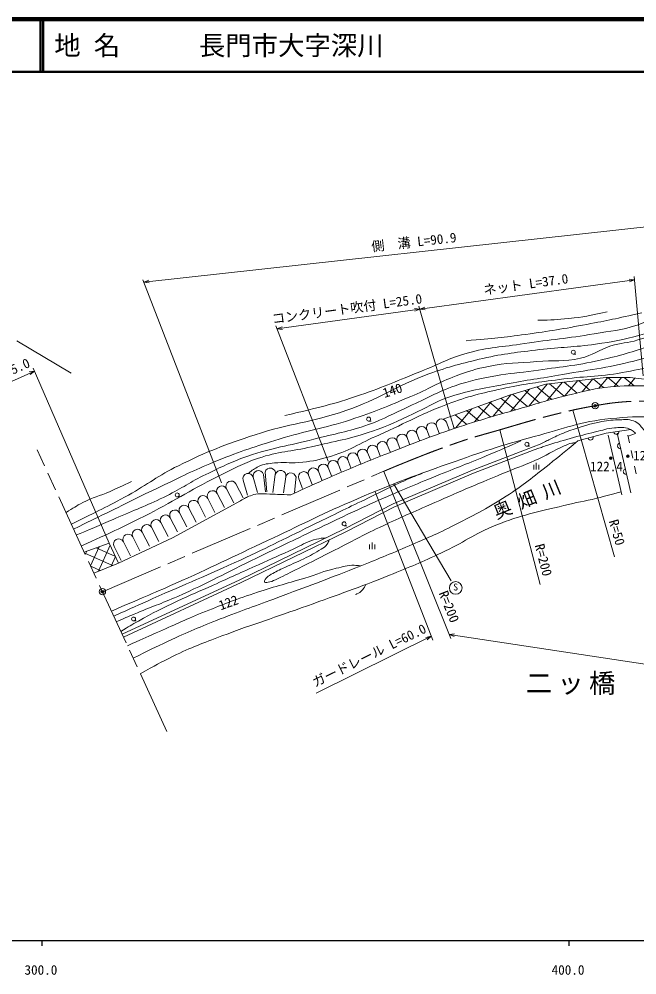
# Model space of a CAD drawing. Units: millimetres, scale not verified. Extents: x 40000 to 680000, y 20000 to 380000.
# Drawn here: x 363711 to 480904, y 198499 to 380000 of the extents above; entities that cross this region are included whole.
import ezdxf
from ezdxf.enums import TextEntityAlignment as Align

# ---------------------------------------------------------------- set-up
doc = ezdxf.new("R2010")
doc.units = ezdxf.units.MM
doc.header["$LTSCALE"] = 1000
doc.header["$PDMODE"] = 32
doc.header["$PDSIZE"] = 500
doc.linetypes.add('CHAIN', pattern=[18.5, 12, -1.5, 3.5, -1.5])
for name, color, linetype, lineweight in [('M-BGD', 7, 'Continuous', 13), ('M-BGD-HTXT', 7, 'Continuous', 13), ('M-BMK', 2, 'CHAIN', 13), ('M-BMK-SRVR', 3, 'Continuous', 13), ('M-STR-HTXT', 7, 'Continuous', 13), ('M-TTL', 2, 'Continuous', 140), ('M-TTL-BAND', 7, 'Continuous', 25), ('M-TTL-LINE', 7, 'Continuous', 50), ('M-TTL-TXT', 7, 'Continuous', 13)]:
    doc.layers.add(name, color=color, linetype=linetype, lineweight=lineweight)
doc.layers.add('M-OTRS', color=6, linetype='Continuous')
doc.styles.add('ＭＳ ゴシック', font='')
doc.styles.get('ＭＳ ゴシック').set_extended_font_data('MS Gothic')

msp = doc.modelspace()

# ---------------------------------------------------------------- linework, layer by layer
at = {"layer": 'M-BGD'}
for p, q in [((468842, 316379), (469342, 316379)), ((456729, 308616), (463653, 310688)), ((460432, 306530), (463937, 310719)), ((463653, 310688), (475103, 311942)), ((463892, 307548), (466808, 311033)), ((464325, 310761), (467130, 308413)), ((467081, 311063), (469561, 308987)), ((467248, 308442), (469679, 311348)), ((469836, 311365), (471993, 309560)), ((470501, 309213), (472550, 311662)), ((472592, 311667), (474555, 310024)), ((473675, 309890), (475393, 311942)), ((475103, 311942), (479603, 311950)), ((475379, 311942), (477345, 310297)), ((476577, 310241), (478004, 311947)), ((478489, 311948), (480365, 310378)), ((479295, 310373), (480524, 311842)), ((479603, 311950), (486453, 311146)), ((445565, 304563), (456729, 308616)), ((453560, 304551), (457040, 308709)), ((456996, 305540), (460519, 309750)), ((457326, 308794), (460136, 306443)), ((459621, 309481), (462439, 307124)), ((461917, 310168), (464756, 307792)), ((450070, 303497), (453318, 307378)), ((452947, 307243), (455495, 305110)), ((455120, 308032), (457818, 305775)), ((446484, 302327), (449572, 306018)), ((448600, 305665), (450887, 303751)), ((450773, 306454), (453180, 304440)), ((430013, 303663), (430513, 303663)), ((445565, 304563), (444183, 304010)), ((444767, 303431), (445319, 301988)), ((446265, 302253), (445565, 304563)), ((446426, 304876), (448625, 303036)), ((460634, 303655), (460668, 303695)), ((441031, 302000), (441543, 300665)), ((442899, 302715), (443424, 301345)), ((446204, 302454), (446392, 302296)), ((477196, 301401), (479740, 290036)), ((435428, 299855), (435941, 298515)), ((437296, 300570), (437799, 299255)), ((439163, 301285), (439669, 299966)), ((475489, 301018), (478033, 289654)), ((479501, 299532), (479189, 301000)), ((480668, 301291), (479232, 300798)), ((429825, 297709), (430342, 296359)), ((431692, 298424), (432207, 297080)), ((433560, 299140), (434075, 297795)), ((460041, 298884), (460541, 298884)), ((480124, 296598), (479813, 298065)), ((426089, 296279), (426650, 294815)), ((427957, 296994), (428505, 295562)), ((420486, 294134), (421127, 292459)), ((422354, 294849), (422953, 293283)), ((424221, 295564), (424797, 294062)), ((461326, 294459), (461326, 295334)), ((461826, 294459), (461826, 295709)), ((462326, 294459), (462326, 295334)), ((480748, 293663), (480436, 295131)), ((406196, 292456), (407008, 289568)), ((408121, 292998), (408933, 290110)), ((410046, 293539), (410458, 290205)), ((410367, 293993), (410712, 290237)), ((412311, 293527), (411819, 290122)), ((414284, 293061), (413864, 290069)), ((416229, 292595), (415937, 290100)), ((416750, 292703), (417463, 290842)), ((418618, 293418), (419294, 291653)), ((403050, 290815), (404423, 288148)), ((404829, 291730), (406201, 289063)), ((434822, 291712), (445649, 273298)), ((393698, 289266), (394198, 289266)), ((399494, 288985), (400866, 286317)), ((401272, 289900), (402645, 287233)), ((392778, 281475), (405677, 288518)), ((395937, 287155), (397310, 284487)), ((397715, 288070), (399088, 285402)), ((392380, 285324), (393753, 282657)), ((394158, 286240), (395531, 283572)), ((388823, 283494), (390196, 280827)), ((390602, 284409), (391974, 281742)), ((425365, 283787), (425865, 283787)), ((382589, 276701), (392778, 281475)), ((385267, 281664), (386639, 278996)), ((387045, 282579), (388418, 279911)), ((376067, 278775), (380808, 280494)), ((377269, 276165), (378880, 279795)), ((382008, 277937), (378299, 279584)), ((378799, 275176), (380989, 280109)), ((380808, 280494), (382589, 276701)), ((381710, 279834), (383083, 277166)), ((383488, 280749), (384861, 278081)), ((430206, 279334), (430206, 280209)), ((430706, 279334), (430706, 280584)), ((431206, 279334), (431206, 280209)), ((381418, 276230), (376165, 278562)), ((376266, 278343), (376533, 278944)), ((381197, 276141), (382001, 277953)), ((379091, 275294), (377305, 276087)), ((377892, 274811), (382589, 276701)), ((385412, 265707), (385912, 265707))]:
    msp.add_line(p, q, dxfattribs=at)
for points in [[(469724, 299922), (475071, 301351), (479750, 302044)], [(383235, 263203), (405562, 273528), (425431, 283203), (434687, 287922), (449699, 294339), (461221, 298773)], [(383487, 262658), (405819, 272986), (425699, 282665), (434942, 287378), (449924, 293783), (461436, 298213)]]:
    msp.add_lwpolyline(points, dxfattribs=at)
for centre, radius in [((468842, 316754), 375), ((430012, 304038), 375), ((460041, 299259), 375), ((475938, 296631), 150), ((475938, 296631), 120), ((475938, 296631), 90), ((475938, 296631), 60), ((475938, 296631), 30), ((475938, 296631), 20), ((479185, 296984), 150), ((479185, 296984), 120), ((479185, 296984), 90), ((479185, 296984), 60), ((479185, 296984), 30), ((479185, 296984), 20), ((393698, 289641), 375), ((425365, 284162), 375), ((446539, 271973), 1200), ((385412, 266082), 375)]:
    msp.add_circle(centre, radius, dxfattribs=at)
for centre, radius, start, end in [((441965, 302358), 1000, 20.95152, 200.95152), ((443833, 303073), 1000, 20.95152, 200.95152), ((438230, 300928), 1000, 20.95152, 200.95152), ((440097, 301643), 1000, 20.95152, 200.95152), ((477015, 301639), 500, 188.41766, 8.41766), ((432626, 298782), 1000, 20.95152, 200.95152), ((434494, 299497), 1000, 20.95152, 200.95152), ((436362, 300212), 1000, 20.95152, 200.95152), ((472139, 300567), 500, 194.96912, 14.96912), ((428891, 297352), 1000, 20.95152, 200.95152), ((430758, 298067), 1000, 20.95152, 200.95152), ((477742, 298961), 500, 102.61932, 282.61932), ((423287, 295206), 1000, 20.95152, 200.95152), ((425155, 295921), 1000, 20.95152, 200.95152), ((427023, 296637), 1000, 20.95152, 200.95152), ((409083, 293269), 1000, 15.70864, 195.70864), ((411339, 293760), 1000, 346.52684, 166.52684), ((413311, 293294), 1000, 346.52684, 166.52684), ((417684, 293061), 1000, 20.95152, 200.95152), ((419552, 293776), 1000, 20.95152, 200.95152), ((421420, 294491), 1000, 20.95152, 200.95152), ((478834, 294082), 500, 102.61932, 282.61932), ((403939, 291273), 1000, 27.23029, 207.23029), ((407158, 292727), 1000, 15.70864, 195.70864), ((415256, 292828), 1000, 346.52684, 166.52684), ((400383, 289442), 1000, 27.23029, 207.23029), ((402161, 290358), 1000, 27.23029, 207.23029), ((396826, 287612), 1000, 27.23029, 207.23029), ((398604, 288527), 1000, 27.23029, 207.23029), ((393269, 285782), 1000, 27.23029, 207.23029), ((395048, 286697), 1000, 27.23029, 207.23029), ((391491, 284867), 1000, 27.23029, 207.23029), ((387934, 283037), 1000, 27.23029, 207.23029), ((389713, 283952), 1000, 27.23029, 207.23029), ((384378, 281206), 1000, 27.23029, 207.23029), ((386156, 282121), 1000, 27.23029, 207.23029), ((382599, 280291), 1000, 27.23029, 207.23029)]:
    msp.add_arc(centre, radius, start, end, dxfattribs=at)
for points, knots in [([(373623, 284086), (378845, 286643), (380276, 287331), (384428, 289623), (388189, 291698), (390059, 293290), (393914, 295184), (399419, 297888), (402642, 299164), (408471, 301072), (415089, 303238), (419115, 303389), (425700, 305652), (432064, 307839), (435129, 310330), (441456, 312623), (445372, 314043), (447646, 314636), (451706, 315567), (455833, 316515), (458217, 316707), (462419, 317230), (466559, 317746), (468921, 317663), (473048, 318267), (476376, 318755), (478251, 319073), (481481, 320012), (483869, 320706), (485208, 321228), (487333, 322520), (488561, 323267), (489033, 323574), (490349, 324628)], [0, 0, 0, 0, 1, 1, 1, 2, 2, 2, 3, 3, 3, 4, 4, 4, 5, 5, 5, 6, 6, 6, 7, 7, 7, 8, 8, 8, 9, 9, 9, 10, 10, 10, 11, 11, 11, 11]), ([(374044, 283171), (377069, 284630), (377831, 285000), (380255, 286178), (384550, 288264), (386920, 289505), (391232, 291557), (395151, 293422), (397316, 294549), (401345, 296164), (405846, 297968), (408435, 298818), (413067, 300253), (418294, 301872), (421384, 302227), (426588, 303919), (431146, 305401), (433611, 306497), (438037, 308336), (441443, 309750), (443171, 310966), (446624, 312261), (448962, 313138), (450313, 313551), (452758, 314060), (456273, 314792), (458329, 314638), (461906, 314955), (465140, 315242), (467022, 314911), (470193, 315609), (472569, 316133), (473649, 317212), (475972, 317936), (477914, 318541), (479117, 318451), (481056, 319067), (483781, 319932), (485293, 320501), (487871, 321738), (489812, 322670), (490494, 323039), (492723, 324355)], [0, 0, 0, 0, 1, 1, 1, 2, 2, 2, 3, 3, 3, 4, 4, 4, 5, 5, 5, 6, 6, 6, 7, 7, 7, 8, 8, 8, 9, 9, 9, 10, 10, 10, 11, 11, 11, 12, 12, 12, 13, 13, 13, 14, 14, 14, 14]), ([(374567, 282034), (378481, 283682), (379479, 284104), (382614, 285461), (386185, 287006), (388240, 287756), (391725, 289484), (394672, 290944), (396159, 292079), (399116, 293518), (402187, 295013), (403904, 295894), (407130, 297017), (411878, 298669), (414735, 298937), (419597, 300215), (423675, 301287), (426048, 301608), (430021, 303019), (433103, 304113), (434678, 305106), (437662, 306443), (441085, 307978), (442880, 309149), (446426, 310373), (449355, 311384), (451089, 311673), (454131, 312263), (456912, 312802), (458517, 312808), (461319, 313222), (466268, 313953), (469090, 314127), (473968, 315239), (477838, 316121), (479980, 316762), (483727, 318074), (486463, 319032), (487973, 319673), (490542, 321018), (492648, 322121), (493384, 322570), (495776, 324126)], [0, 0, 0, 0, 1, 1, 1, 2, 2, 2, 3, 3, 3, 4, 4, 4, 5, 5, 5, 6, 6, 6, 7, 7, 7, 8, 8, 8, 9, 9, 9, 10, 10, 10, 11, 11, 11, 12, 12, 12, 13, 13, 13, 14, 14, 14, 14]), ([(407220, 293725), (407984, 294390), (408321, 294634), (409135, 295029), (410223, 295558), (410954, 295580), (412156, 295708), (413932, 295896), (414947, 295665), (416728, 295805), (418921, 295977), (420153, 296210), (422269, 296810), (426282, 297948), (428242, 299395), (432060, 301077), (437373, 303416), (440179, 305144), (445635, 307128), (449597, 308569), (451925, 309089), (456049, 309963), (459967, 310794), (462208, 311030), (466177, 311563), (470829, 312189), (473503, 312043), (478123, 312872), (482584, 313672), (485072, 314289), (489366, 315737), (492717, 316867), (494801, 317338), (497599, 319499), (499256, 320779), (499942, 321397), (501470, 323206)], [0, 0, 0, 0, 1, 1, 1, 2, 2, 2, 3, 3, 3, 4, 4, 4, 5, 5, 5, 6, 6, 6, 7, 7, 7, 8, 8, 8, 9, 9, 9, 10, 10, 10, 11, 11, 11, 12, 12, 12, 12]), ([(414099, 304713), (420949, 306334), (422974, 306765), (428492, 308638), (433070, 310192), (435524, 311367), (440023, 313136), (443413, 314469), (445185, 315588), (448692, 316571), (452839, 317733), (455313, 317712), (459569, 318370), (464734, 319168), (467667, 319362), (472817, 320251), (476010, 320802), (477896, 320811), (480944, 321911), (483362, 322783), (484300, 323258), (486884, 324749)], [0, 0, 0, 0, 1, 1, 1, 2, 2, 2, 3, 3, 3, 4, 4, 4, 5, 5, 5, 6, 6, 6, 7, 7, 7, 7]), ([(448529, 318929), (453943, 319404), (455421, 319538), (459814, 320128), (464370, 320740), (466910, 321184), (471427, 322036), (475511, 322807), (476848, 323099), (481840, 324217)], [0, 0, 0, 0, 1, 1, 1, 2, 2, 2, 3, 3, 3, 3]), ([(462125, 322803), (464889, 322862), (465707, 322903), (467989, 323142), (470855, 323442), (471861, 323685), (475259, 324402)], [0, 0, 0, 0, 1, 1, 1, 2, 2, 2, 2]), ([(375527, 279950), (381243, 282537), (382787, 283260), (387358, 285553), (392928, 288347), (395813, 290363), (401388, 293149), (404345, 294627), (405983, 295542), (409111, 296611), (412925, 297915), (415275, 297865), (419197, 298792), (423732, 299863), (426344, 300240), (430756, 301736), (433850, 302786), (435466, 303688), (438443, 305035), (440977, 306181), (442256, 307155), (444876, 308088), (449037, 309569), (451565, 309752), (455890, 310650), (460140, 311533), (462578, 311722), (466848, 312504), (472536, 313545), (475800, 313816), (481378, 315339), (485810, 316549), (488299, 317341), (492445, 319319), (495180, 320624), (496178, 321149), (499260, 323026)], [0, 0, 0, 0, 1, 1, 1, 2, 2, 2, 3, 3, 3, 4, 4, 4, 5, 5, 5, 6, 6, 6, 7, 7, 7, 8, 8, 8, 9, 9, 9, 10, 10, 10, 11, 11, 11, 12, 12, 12, 12]), ([(415230, 289645), (419380, 291554), (420470, 292050), (423863, 293515), (427650, 295150), (429787, 296033), (433628, 297537), (438534, 299458), (441275, 300563), (446265, 302253), (451322, 303966), (454219, 304735), (459349, 306215), (462894, 307237), (464858, 307903), (468454, 308727), (471345, 309390), (472954, 309897), (475905, 310181), (478521, 310433), (480002, 310378), (482630, 310363), (484515, 310352), (485573, 310296), (487451, 310134), (490917, 309835), (492828, 309397), (496271, 308898), (499122, 308486), (500709, 308192), (503563, 307803), (505671, 307516), (506348, 307428), (508967, 307112)], [0, 0, 0, 0, 1, 1, 1, 2, 2, 2, 3, 3, 3, 4, 4, 4, 5, 5, 5, 6, 6, 6, 7, 7, 7, 8, 8, 8, 9, 9, 9, 10, 10, 10, 11, 11, 11, 11]), ([(381211, 267600), (387077, 270064), (388602, 270728), (393305, 272813), (400221, 275880), (404005, 277793), (410861, 280991), (417016, 283864), (420379, 285663), (426617, 288352), (433806, 291450), (437913, 293015), (445297, 295616), (451536, 297814), (455054, 299011), (461444, 300723), (467048, 302225), (470124, 303579), (475899, 304138), (479315, 304468), (480649, 304553), (484682, 304435)], [0, 0, 0, 0, 1, 1, 1, 2, 2, 2, 3, 3, 3, 4, 4, 4, 5, 5, 5, 6, 6, 6, 7, 7, 7, 7]), ([(461221, 298773), (461983, 299055), (462198, 299140), (462810, 299410), (463581, 299750), (463974, 300022), (464738, 300379), (465744, 300850), (466294, 301150), (467333, 301542), (469779, 302466), (471190, 302907), (473745, 303463), (475133, 303765), (475935, 303877), (477355, 303900), (478369, 303915), (478973, 304079), (479948, 303803), (480457, 303658), (480753, 303540), (481166, 303209), (481523, 302921), (481616, 302650), (481941, 302326), (482310, 301957), (482487, 301704), (482932, 301432), (483287, 301215), (483456, 301147), (483905, 300998)], [0, 0, 0, 0, 1, 1, 1, 2, 2, 2, 3, 3, 3, 4, 4, 4, 5, 5, 5, 6, 6, 6, 7, 7, 7, 8, 8, 8, 9, 9, 9, 10, 10, 10, 10]), ([(461436, 298213), (462450, 298572), (462720, 298660), (463547, 298935), (465368, 299540), (466399, 299850), (468248, 300365), (470112, 300883), (471161, 301159), (473045, 301600), (474441, 301928), (475201, 302300), (476632, 302376), (477595, 302427), (478169, 302544), (479101, 302293), (479483, 302190), (479696, 302096), (480022, 301873), (480302, 301681), (480407, 301577), (480668, 301291)], [0, 0, 0, 0, 1, 1, 1, 2, 2, 2, 3, 3, 3, 4, 4, 4, 5, 5, 5, 6, 6, 6, 7, 7, 7, 7]), ([(382150, 265560), (383795, 266277), (384221, 266455), (385552, 267019), (388754, 268376), (390616, 268971), (393797, 270376), (399735, 272999), (402899, 274817), (408740, 277647), (413079, 279750), (415507, 280935), (419862, 283002), (424629, 285265), (427287, 286562), (432108, 288706), (436236, 290541), (438580, 291495), (442758, 293213), (446711, 294838), (448977, 295623), (452908, 297302), (455266, 298309), (456030, 298637), (458921, 299939)], [0, 0, 0, 0, 1, 1, 1, 2, 2, 2, 3, 3, 3, 4, 4, 4, 5, 5, 5, 6, 6, 6, 7, 7, 7, 8, 8, 8, 8]), ([(385348, 258613), (388507, 260231), (389374, 260651), (391994, 261876), (395797, 263653), (397975, 264552), (401880, 266092), (406110, 267760), (408531, 268557), (412784, 270163), (418491, 272317), (421708, 273473), (427378, 275724), (431176, 277232), (433302, 278086), (437055, 279704), (440483, 281181), (442431, 281959), (445760, 283647), (449882, 285738), (452215, 286896), (456105, 289392), (459436, 291530), (461132, 292985), (464238, 295438), (466410, 297153), (467120, 297729), (469724, 299922)], [0, 0, 0, 0, 1, 1, 1, 2, 2, 2, 3, 3, 3, 4, 4, 4, 5, 5, 5, 6, 6, 6, 7, 7, 7, 8, 8, 8, 9, 9, 9, 9]), ([(422537, 281126), (422417, 280743), (422341, 280584), (422139, 280281), (421821, 279803), (421487, 279660), (421008, 279344), (419776, 278530), (419025, 278167), (417705, 277507), (416170, 276741), (415249, 276442), (413706, 275690), (412713, 275206), (412136, 274962), (411211, 274357), (410838, 274114), (410597, 273968), (410376, 273582), (410276, 273407), (410172, 273187), (410279, 273076), (410480, 272866), (410874, 273061), (411248, 273119), (411858, 273213), (412139, 273482), (412702, 273733), (414285, 274438), (415134, 274914), (416687, 275682), (419414, 277031), (420926, 277818), (423640, 279193), (426937, 280862), (428733, 281898), (432072, 283482), (435751, 285226), (437852, 286117), (441577, 287762), (446962, 290138), (449991, 291443), (455425, 293704), (457801, 294693), (459174, 295144), (461541, 296153), (463789, 297112), (464883, 298009), (467138, 298952), (467688, 299182), (467981, 299390), (468571, 299479), (468827, 299517), (468934, 299535), (469233, 299534)], [0, 0, 0, 0, 1, 1, 1, 2, 2, 2, 3, 3, 3, 4, 4, 4, 5, 5, 5, 6, 6, 6, 7, 7, 7, 8, 8, 8, 9, 9, 9, 10, 10, 10, 11, 11, 11, 12, 12, 12, 13, 13, 13, 14, 14, 14, 15, 15, 15, 16, 16, 16, 17, 17, 17, 18, 18, 18, 18]), ([(381656, 266633), (385254, 268250), (386162, 268654), (389054, 269943), (395538, 272834), (399243, 274291), (405682, 277281), (411306, 279892), (414389, 281496), (419967, 284205), (423605, 285972), (425626, 286996), (429277, 288736), (432646, 290342), (434480, 291360), (437916, 292814), (438808, 293192), (439100, 293324), (440207, 293762)], [0, 0, 0, 0, 1, 1, 1, 2, 2, 2, 3, 3, 3, 4, 4, 4, 5, 5, 5, 6, 6, 6, 6]), ([(372612, 286281), (374038, 287235), (374500, 287504), (375771, 288179), (377702, 289206), (378951, 289419), (380951, 290306), (382562, 291020), (383090, 291268), (385040, 292214)], [0, 0, 0, 0, 1, 1, 1, 2, 2, 2, 3, 3, 3, 3]), ([(386704, 255666), (389609, 257344), (390467, 257799), (392955, 259019), (396465, 260741), (398543, 261469), (402196, 262863), (408464, 265254), (412084, 266295), (418388, 268587), (424494, 270807), (427943, 271982), (433972, 274403), (437876, 275971), (440062, 276862), (443868, 278655), (447951, 280580), (449999, 282168), (454172, 283889), (459020, 285889), (461984, 286338), (467066, 287632), (469489, 288248), (470893, 288402), (473318, 289013), (475150, 289475), (475812, 289655), (477897, 290260)], [0, 0, 0, 0, 1, 1, 1, 2, 2, 2, 3, 3, 3, 4, 4, 4, 5, 5, 5, 6, 6, 6, 7, 7, 7, 8, 8, 8, 9, 9, 9, 9]), ([(405677, 288518), (406512, 289013), (406788, 289206), (407573, 289475), (408110, 289659), (408415, 289776), (408979, 289839), (409872, 289938), (410382, 289813), (411281, 289790), (412824, 289750), (413315, 289725), (415230, 289645)], [0, 0, 0, 0, 1, 1, 1, 2, 2, 2, 3, 3, 3, 4, 4, 4, 4]), ([(383002, 263708), (384569, 264694), (385016, 264946), (386330, 265701), (389133, 267313), (390799, 268042), (393707, 269456), (396328, 270731), (397858, 271312), (400516, 272509), (403876, 274023), (405752, 274883), (409112, 276395), (411737, 277577), (413208, 278237), (415836, 279412), (417298, 280066), (418031, 280677), (419580, 281084), (420347, 281286), (420786, 281423), (421579, 281448), (421680, 281451), (421782, 281463), (421881, 281474)], [0, 0, 0, 0, 1, 1, 1, 2, 2, 2, 3, 3, 3, 4, 4, 4, 5, 5, 5, 6, 6, 6, 7, 7, 7, 8, 8, 8, 8]), ([(384253, 260991), (386907, 262194), (387583, 262496), (389722, 263449), (393091, 264948), (394953, 265851), (398373, 267229), (402186, 268765), (404325, 269630), (408223, 270936), (411960, 272189), (414112, 272703), (417882, 273853), (420227, 274568), (421480, 275200), (423879, 275707), (425201, 275986), (425942, 276340), (427292, 276276), (427748, 276254), (427938, 276255), (428456, 276157)], [0, 0, 0, 0, 1, 1, 1, 2, 2, 2, 3, 3, 3, 4, 4, 4, 5, 5, 5, 6, 6, 6, 7, 7, 7, 7]), ([(427550, 270735), (427669, 270772), (427710, 270800), (427809, 270848), (428576, 271220), (428979, 271612), (429376, 272367), (429431, 272472), (429463, 272516), (429507, 272643)], [0, 0, 0, 0, 1, 1, 1, 2, 2, 2, 3, 3, 3, 3])]:
    msp.add_open_spline(points, degree=3, knots=knots, dxfattribs=at)
for p in [(475938, 296631), (479185, 296984)]:
    msp.add_point(p, dxfattribs=at)
at = {"layer": 'M-BMK'}
for p, q in [((373572, 312756), (319610, 344769)), ((391729, 244749), (367113, 298229)), ((379523, 271267), (432875, 294124))]:
    msp.add_line(p, q, dxfattribs=at)
msp.add_open_spline([(432875, 294124), (435032, 295042), (435603, 295270), (437361, 295982), (441112, 297500), (443232, 298310), (447051, 299647), (450053, 300697), (451795, 301099), (454848, 301991), (459050, 303219), (461391, 303966), (465643, 305010), (468498, 305711), (470107, 306074), (473002, 306587), (474782, 306903), (475783, 307077), (477583, 307245), (479852, 307457), (481138, 307476), (483416, 307409), (485704, 307341), (486979, 307150), (489250, 306864), (490737, 306676), (491550, 306442), (493026, 306176), (498814, 305132), (502052, 304518), (507850, 303529), (520211, 301420), (527171, 300459), (539540, 298399), (544506, 297572), (547275, 297033), (552243, 296219), (555259, 295724), (556947, 295412), (559985, 295087), (561431, 294933), (562249, 294915), (563702, 294880), (565167, 294844), (565661, 294858), (567453, 294908)], degree=3, knots=[0, 0, 0, 0, 1, 1, 1, 2, 2, 2, 3, 3, 3, 4, 4, 4, 5, 5, 5, 6, 6, 6, 7, 7, 7, 8, 8, 8, 9, 9, 9, 10, 10, 10, 11, 11, 11, 12, 12, 12, 13, 13, 13, 14, 14, 14, 15, 15, 15, 15], dxfattribs=at)
at = {"layer": 'M-BMK-SRVR'}
for centre in [(473002, 306587), (379523, 271267)]:
    msp.add_circle(centre, 600, dxfattribs=at)
msp.add_point((473002, 306587), dxfattribs=at)
at = {"layer": 'M-OTRS'}
msp.add_point((379523, 271267), dxfattribs=at)
at = {"layer": 'M-STR-HTXT'}
for p, q in [((387350, 330072), (490270, 341394)), ((402122, 291948), (387184, 330500)), ((387350, 330072), (388316, 330430)), ((480453, 330511), (439726, 324916)), ((480453, 330511), (479428, 330622)), ((480453, 330511), (479496, 330127)), ((482104, 312246), (480396, 331136)), ((387350, 330072), (388371, 329933)), ((412629, 321193), (439726, 324916)), ((439726, 324916), (438701, 325027)), ((439726, 324916), (438769, 324532)), ((445565, 304563), (439562, 325487)), ((439726, 324916), (440682, 325299)), ((439726, 324916), (440750, 324804)), ((422316, 296058), (412423, 321727)), ((412629, 321193), (413585, 321577)), ((412629, 321193), (413653, 321082)), ((366636, 313174), (355530, 308195)), ((366636, 313174), (365622, 312993)), ((366636, 313174), (365826, 312537)), ((380808, 280494), (366394, 313733)), ((468769, 305725), (476680, 277903)), ((454881, 301989), (462539, 272630)), ((432911, 294113), (445581, 262369)), ((431253, 290221), (442180, 262078)), ((445263, 263166), (446289, 263263)), ((441898, 262804), (420047, 252021)), ((441898, 262804), (440891, 262586)), ((441898, 262804), (441112, 262138)), ((542280, 248395), (445263, 263166)), ((445263, 263166), (446214, 262768))]:
    msp.add_line(p, q, dxfattribs=at)
at = {"layer": 'M-TTL'}
msp.add_line((680000, 380000), (40000, 380000), dxfattribs=at)
at = {"layer": 'M-TTL-BAND'}
for p, q in [((40000, 205000), (579000, 205000)), ((368000, 205000), (368000, 204000)), ((468000, 205000), (468000, 204000))]:
    msp.add_line(p, q, dxfattribs=at)
at = {"layer": 'M-TTL-LINE'}
for p, q in [((367750, 380000), (367750, 370000)), ((368250, 380000), (368250, 370000)), ((40000, 370000), (680000, 370000))]:
    msp.add_line(p, q, dxfattribs=at)

# ---------------------------------------------------------------- texts
at = {"layer": 'M-BGD', "style": 'ＭＳ ゴシック'}
for s, rotation, p in [('140', 17.865, (434530, 309496)), ('122', 19.618, (403417, 269213))]:
    msp.add_text(s, height=1833, rotation=rotation, dxfattribs=at).set_placement(p, align=Align.MIDDLE_CENTER)
for s, p in [('124.6', (483302, 297113)), ('122.4', (475136, 295061))]:
    msp.add_text(s, height=1833, dxfattribs=at).set_placement(p, align=Align.MIDDLE_CENTER)
msp.add_text('S', height=1320, dxfattribs=at).set_placement((446075, 272811), align=Align.TOP_LEFT)
at = {"layer": 'M-BGD-HTXT', "insert": (460804, 288938), "char_height": 2566, "attachment_point": 5, "rotation": 22.366, "style": 'ＭＳ ゴシック'}
msp.add_mtext('\\T1.43;奥畑川', dxfattribs=at)
at = {"layer": 'M-BGD-HTXT', "insert": (468831, 253699), "char_height": 3666, "attachment_point": 5, "style": 'ＭＳ ゴシック'}
msp.add_mtext('\\T1.2;二ッ橋', dxfattribs=at)
at = {"layer": 'M-STR-HTXT', "style": 'ＭＳ ゴシック'}
for s, rotation, p in [('側\u3000溝 L=90.9', 6.278, (438755, 336230)), ('ネット L=37.0', 7.822, (460021, 328209)), ('コンクリート吹付 L=25.0', 7.822, (426109, 323550)), ('ネット L=5.0', 24.146, (359352, 310450)), ('R=50', 285.872, (475718, 282131)), ('R=200', 284.619, (461764, 276931)), ('R=200', 291.758, (443916, 267888)), ('ガードレール L=60.0', 26.265, (430751, 257861))]:
    msp.add_text(s, height=1833, rotation=rotation, dxfattribs=at).set_placement(p, align=Align.BOTTOM_CENTER)
at = {"layer": 'M-TTL-BAND', "style": 'ＭＳ ゴシック'}
for s, p in [('300.0', (367844, 199445)), ('400.0', (467844, 199445))]:
    msp.add_text(s, height=1833, dxfattribs=at).set_placement(p, align=Align.MIDDLE_CENTER)
at = {"layer": 'M-TTL-TXT', "style": 'ＭＳ ゴシック'}
msp.add_text('地 名      長門市大字深川', height=3666, dxfattribs=at).set_placement((370380, 375000), align=Align.MIDDLE_LEFT)

doc.saveas('drawing.dxf')
